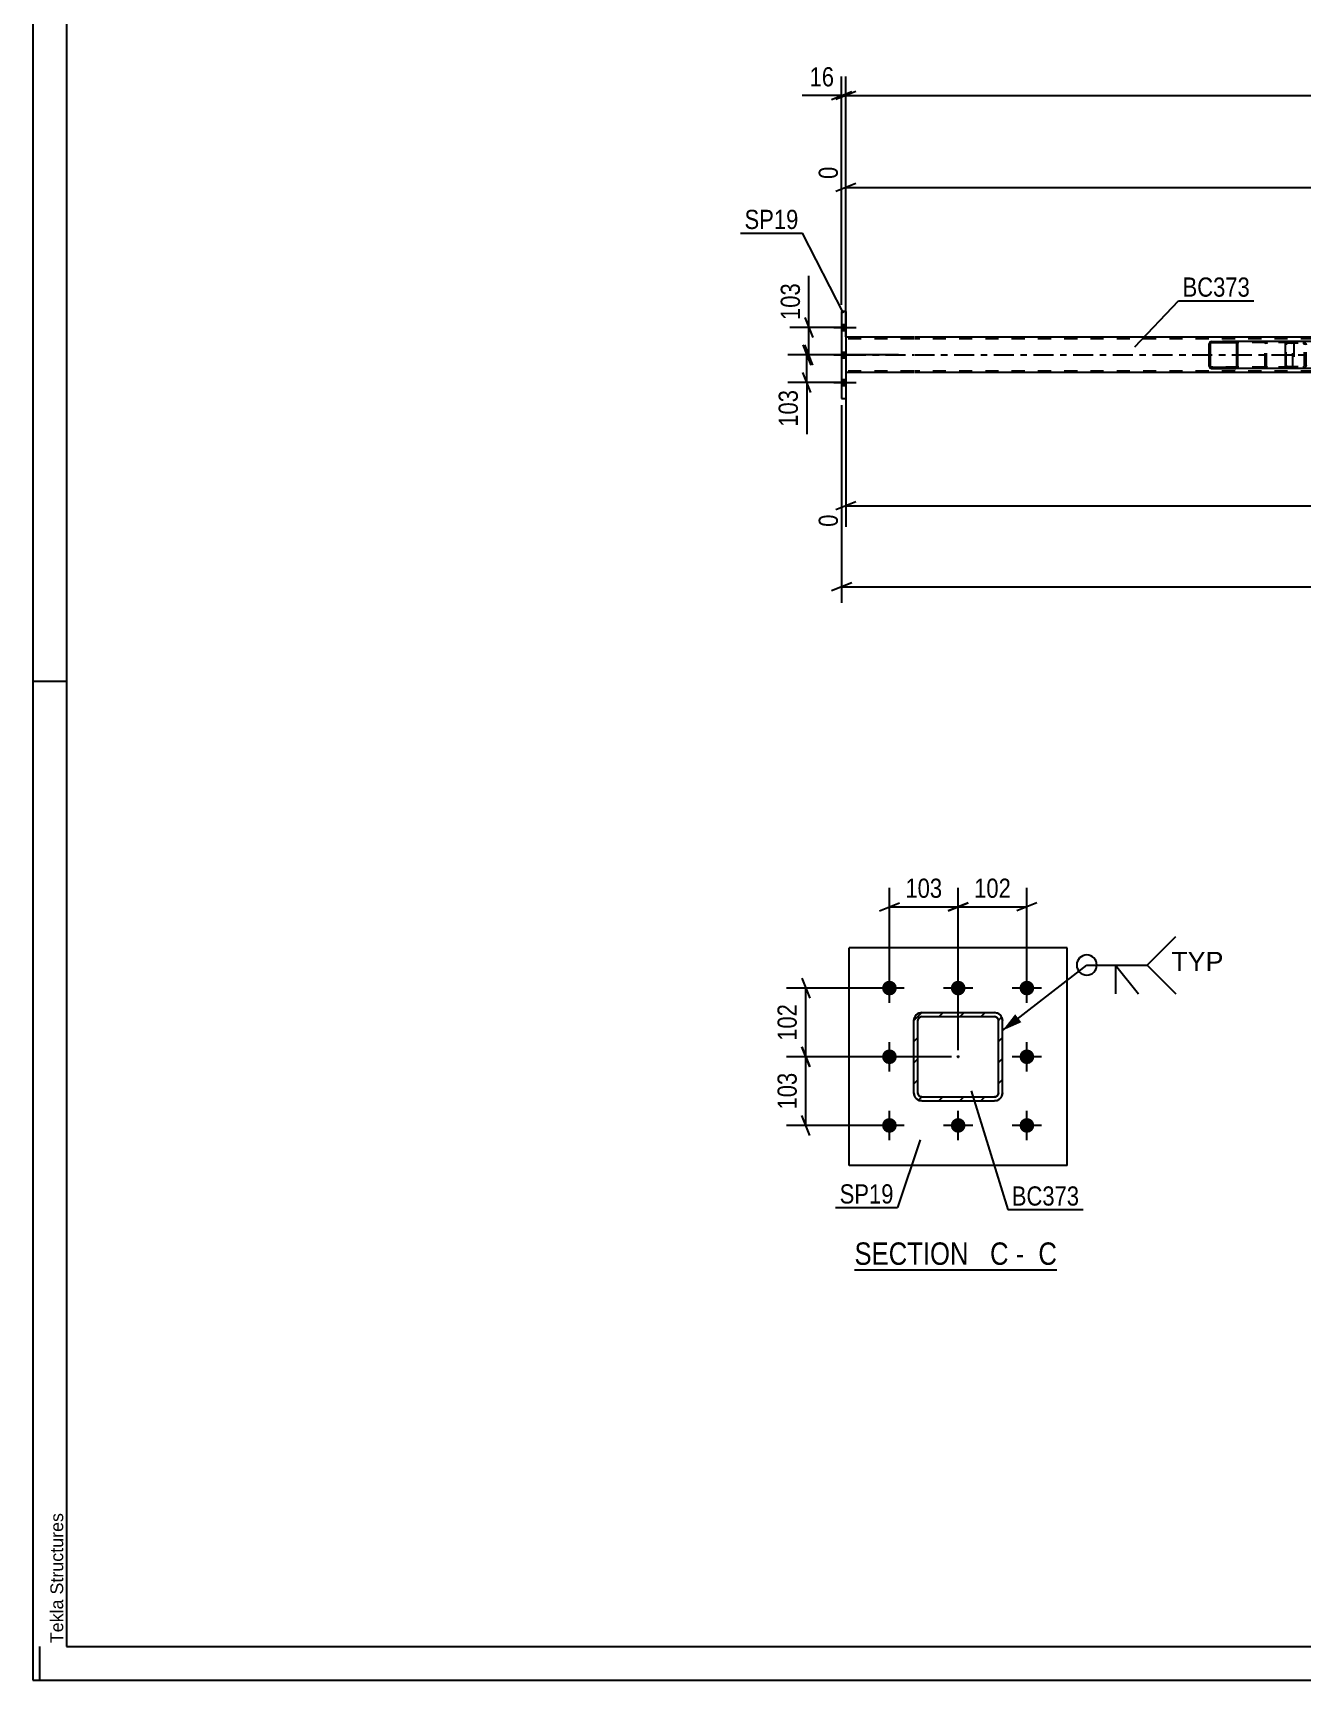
# Model space of a CAD drawing. Header units: millimetres. Extents: x -91 to 750, y -418 to 176.
# Drawn here: x -91.3 to 97.9, y -417.9 to -172.1 of the extents above; entities that cross this region are included whole.
import ezdxf

# ---------------------------------------------------------------- set-up
doc = ezdxf.new("R2010")
doc.units = ezdxf.units.MM
doc.linetypes.add('DXK_LINE_DOT2', pattern=[3.9198, 1.9599, -1.9599])
doc.linetypes.add('DXK_LINE_DOT3', pattern=[5.9187, 2.979, -0.9799, 0.9799, -0.9799])
doc.styles.add('Arial', font='ARIAL.TTF', dxfattribs={"height": 0.2})
doc.styles.add('Arial Narrow', font='ARIALN.TTF', dxfattribs={"height": 0.2})

# ---------------------------------------------------------------- blocks, each defined once
blk = doc.blocks.new('Unknown-814185736-1133')
at = {"color": 5, "linetype": 'Continuous'}
for p, q in [((-91.34, 176.05), (-91.34, -417.95)), ((-86.34, 171.05), (-86.34, -412.95)), ((-86.34, -268.95), (-91.34, -268.95)), ((-90.34, -417.95), (-90.34, -412.95)), ((-86.34, -412.95), (744.66, -412.95)), ((-91.34, -417.95), (749.66, -417.95))]:
    blk.add_line(p, q, dxfattribs=at)
at = {"color": 174, "linetype": 'Continuous', "style": 'Arial'}
blk.add_text('Tekla Structures', height=1.9102, rotation=90, dxfattribs=at).set_placement((-86.84, -412.45))
blk = doc.blocks.new('Unknown-814185736-15 - 8788')
at = {"color": 6, "linetype": 'Continuous'}
blk.add_line((31.18, -356.73), (61.38, -356.73), dxfattribs=at)
at = {"color": 0, "linetype": 'Continuous'}
blk.add_wipeout([(49.28, -355.98), (49.28, -352.48), (31.18, -352.48), (31.18, -355.98)], dxfattribs=at)
at = {"color": 7, "linetype": 'Continuous', "style": 'Arial Narrow'}
blk.add_text('SECTION ', height=3.34, dxfattribs=at).set_placement((31.18, -355.98))
at = {"color": 0, "linetype": 'Continuous'}
blk.add_wipeout([(54.17, -355.98), (54.17, -352.48), (50.33, -352.48), (50.33, -355.98)], dxfattribs=at)
blk.add_wipeout([(56.49, -355.98), (56.49, -352.48), (55.22, -352.48), (55.22, -355.98)], dxfattribs=at)
at = {"color": 7, "linetype": 'Continuous', "style": 'Arial Narrow'}
blk.add_text(' C', height=3.34, dxfattribs=at).set_placement((50.33, -355.98))
at = {"color": 0, "linetype": 'Continuous'}
blk.add_wipeout([(61.38, -355.98), (61.38, -352.48), (57.54, -352.48), (57.54, -355.98)], dxfattribs=at)
at = {"color": 7, "linetype": 'Continuous', "style": 'Arial Narrow'}
for s, p in [(' C', (57.54, -355.98)), ('-', (55.22, -355.98))]:
    blk.add_text(s, height=3.34, dxfattribs=at).set_placement(p)
blk = doc.blocks.new('Part-814185736-5505 - 5375')
at = {"linetype": 'Continuous'}
h = blk.add_hatch(dxfattribs=at)
h.set_pattern_fill('', scale=0.7, style=0, pattern_type=0)
h.set_pattern_definition([(45, (88.3253, -218.401), (-1.57154, 1.57154), [])])
h.paths.add_polyline_path([(88.35, -218.52), (88.33, -218.4), (88.25, -218.3), (88.14, -218.23), (88.01, -218.2), (84.44, -218.2), (84.3, -218.23), (84.19, -218.3), (84.12, -218.4), (84.09, -218.52), (84.09, -221.88), (84.12, -222.01), (84.19, -222.11), (84.3, -222.18), (84.44, -222.2), (88.01, -222.2), (88.14, -222.18), (88.25, -222.11), (88.33, -222.01), (88.35, -221.88)])
h.paths.add_polyline_path([(88.17, -221.94), (88.13, -222), (88.08, -222.03), (88.01, -222.04), (84.44, -222.04), (84.37, -222.03), (84.31, -222), (84.28, -221.94), (84.26, -221.88), (84.26, -218.52), (84.28, -218.46), (84.31, -218.41), (84.37, -218.38), (84.44, -218.36), (88.01, -218.36), (88.08, -218.38), (88.13, -218.41), (88.17, -218.46), (88.18, -218.52), (88.18, -221.88)])
at = {"color": 2, "linetype": 'Continuous'}
for p, q in [((84.12, -218.4), (84.09, -218.52)), ((84.09, -221.88), (84.09, -218.52)), ((84.26, -218.52), (84.28, -218.46)), ((84.26, -221.88), (84.26, -218.52)), ((84.28, -218.46), (84.31, -218.41)), ((84.44, -218.2), (84.3, -218.23)), ((84.31, -218.41), (84.37, -218.38)), ((84.37, -218.38), (84.44, -218.36)), ((84.44, -218.2), (88.01, -218.2)), ((84.44, -218.36), (88.01, -218.36)), ((95.71, -218.2), (88.01, -218.2)), ((88.14, -218.23), (88.01, -218.2)), ((88.01, -218.36), (88.08, -218.38)), ((88.08, -218.38), (88.13, -218.41)), ((88.13, -218.41), (88.17, -218.46)), ((88.17, -218.46), (88.18, -218.52)), ((88.18, -221.88), (88.18, -218.52)), ((88.35, -218.52), (88.33, -218.4)), ((88.35, -221.88), (88.35, -218.52)), ((84.09, -221.88), (84.12, -222.01)), ((84.28, -221.94), (84.26, -221.88)), ((84.31, -222), (84.28, -221.94)), ((84.3, -222.18), (84.44, -222.2)), ((84.37, -222.03), (84.31, -222)), ((84.44, -222.04), (84.37, -222.03)), ((84.44, -222.04), (88.01, -222.04)), ((84.44, -222.2), (88.01, -222.2)), ((88.08, -222.03), (88.01, -222.04)), ((88.01, -222.2), (88.14, -222.18)), ((95.71, -222.2), (88.01, -222.2)), ((88.13, -222), (88.08, -222.03)), ((88.17, -221.94), (88.13, -222)), ((88.18, -221.88), (88.17, -221.94)), ((88.33, -222.01), (88.35, -221.88))]:
    blk.add_line(p, q, dxfattribs=at)
at = {"color": 7, "linetype": 'DXK_LINE_DOT2'}
for p, q in [((88.01, -218.2), (84.44, -218.2)), ((96.36, -218.36), (84.44, -218.36)), ((92.44, -218.52), (92.47, -218.4)), ((92.44, -221.88), (92.44, -218.52)), ((92.63, -218.46), (92.61, -218.52)), ((92.61, -221.88), (92.61, -218.52)), ((92.66, -218.41), (92.63, -218.46)), ((92.65, -218.23), (92.78, -218.2)), ((92.66, -218.41), (92.68, -218.4)), ((92.68, -218.4), (92.72, -218.38)), ((92.72, -218.38), (92.78, -218.36)), ((96.36, -218.2), (95.71, -218.2)), ((96.36, -218.2), (96.49, -218.23)), ((96.43, -218.38), (96.36, -218.36)), ((96.48, -218.41), (96.43, -218.38)), ((96.52, -218.46), (96.48, -218.41)), ((96.53, -218.52), (96.52, -218.46)), ((96.53, -221.88), (96.53, -218.52)), ((96.67, -218.4), (96.7, -218.52)), ((96.7, -218.52), (96.7, -221.88)), ((96.36, -222.04), (84.44, -222.04)), ((88.01, -222.2), (84.44, -222.2)), ((92.47, -222.01), (92.44, -221.88)), ((92.61, -221.88), (92.63, -221.94)), ((92.63, -221.94), (92.66, -222)), ((92.78, -222.2), (92.65, -222.18)), ((92.66, -222), (92.68, -222.01)), ((92.68, -222.01), (92.72, -222.03)), ((92.72, -222.03), (92.78, -222.04)), ((96.36, -222.2), (95.71, -222.2)), ((96.36, -222.04), (96.43, -222.03)), ((96.49, -222.18), (96.36, -222.2)), ((96.43, -222.03), (96.48, -222)), ((96.48, -222), (96.52, -221.94)), ((96.52, -221.94), (96.53, -221.88)), ((96.7, -221.88), (96.67, -222.01))]:
    blk.add_line(p, q, dxfattribs=at)
at = {"color": 2, "linetype": 'Continuous'}
for centre, start, end in [((84.42, -218.54), 110.7583, 155.68), ((88.02, -218.54), 24.32, 69.2417), ((84.42, -221.87), 204.32, 249.2417), ((88.02, -221.87), 290.7583, 335.68)]:
    blk.add_arc(centre, 0.331, start, end, dxfattribs=at)
at = {"color": 7, "linetype": 'DXK_LINE_DOT2'}
for centre, start, end in [((92.77, -218.54), 110.7583, 155.68), ((96.37, -218.54), 24.32, 69.2417), ((92.77, -221.87), 204.32, 249.2417), ((96.37, -221.87), 290.7583, 335.68)]:
    blk.add_arc(centre, 0.331, start, end, dxfattribs=at)
blk = doc.blocks.new('Part-814185736-5511 - 5375')
at = {"color": 2, "linetype": 'Continuous'}
for p, q in [((29.9, -213.7), (29.26, -213.7)), ((29.26, -213.7), (29.26, -226.7)), ((29.9, -213.7), (29.9, -226.7)), ((29.26, -226.7), (29.9, -226.7))]:
    blk.add_line(p, q, dxfattribs=at)
blk = doc.blocks.new('Part-814185736-5504 - 5375')
at = {"linetype": 'Continuous'}
h = blk.add_hatch(dxfattribs=at)
h.set_pattern_fill('', scale=0.7, style=0, pattern_type=0)
h.set_pattern_definition([(45, (105.6574, -218.4998), (-1.57154, 1.57154), [])])
h.paths.add_polyline_path([(105.7, -218.68), (105.66, -218.5), (105.55, -218.34), (105.39, -218.24), (105.19, -218.2), (102.01, -218.2), (101.82, -218.24), (101.65, -218.34), (101.54, -218.5), (101.51, -218.68), (101.51, -221.72), (101.54, -221.91), (101.65, -222.06), (101.82, -222.17), (102.01, -222.2), (105.19, -222.2), (105.39, -222.17), (105.55, -222.06), (105.66, -221.91), (105.7, -221.72)])
h.paths.add_polyline_path([(105.43, -221.82), (105.37, -221.89), (105.29, -221.95), (105.19, -221.96), (102.01, -221.96), (101.91, -221.95), (101.83, -221.89), (101.78, -221.82), (101.76, -221.72), (101.76, -218.68), (101.78, -218.59), (101.83, -218.51), (101.91, -218.46), (102.01, -218.44), (105.19, -218.44), (105.29, -218.46), (105.37, -218.51), (105.43, -218.59), (105.44, -218.68), (105.44, -221.72)])
at = {"color": 2, "linetype": 'Continuous'}
for p, q in [((95.44, -218.68), (95.46, -218.5)), ((95.44, -221.72), (95.44, -218.68)), ((95.46, -218.5), (95.52, -218.34)), ((95.52, -218.34), (95.6, -218.24)), ((95.6, -218.24), (95.71, -218.2)), ((102.01, -218.2), (95.71, -218.2)), ((101.54, -218.5), (101.51, -218.68)), ((101.51, -221.72), (101.51, -218.68)), ((101.76, -218.68), (101.78, -218.59)), ((101.76, -221.72), (101.76, -218.68)), ((101.78, -218.59), (101.83, -218.51)), ((102.01, -218.2), (101.82, -218.24)), ((101.83, -218.51), (101.91, -218.46)), ((101.91, -218.46), (102.01, -218.44)), ((102.01, -218.2), (105.19, -218.2)), ((102.01, -218.44), (105.19, -218.44)), ((105.39, -218.24), (105.19, -218.2)), ((105.19, -218.44), (105.29, -218.46)), ((105.29, -218.46), (105.37, -218.51)), ((105.37, -218.51), (105.43, -218.59)), ((105.43, -218.59), (105.44, -218.68)), ((105.44, -221.72), (105.44, -218.68)), ((105.7, -218.68), (105.66, -218.5)), ((105.7, -221.72), (105.7, -218.68)), ((95.46, -221.91), (95.44, -221.72)), ((95.52, -222.06), (95.46, -221.91)), ((95.6, -222.17), (95.52, -222.06)), ((95.71, -222.2), (95.6, -222.17)), ((102.01, -222.2), (95.71, -222.2)), ((101.51, -221.72), (101.54, -221.91)), ((101.78, -221.82), (101.76, -221.72)), ((101.83, -221.89), (101.78, -221.82)), ((101.82, -222.17), (102.01, -222.2)), ((101.91, -221.95), (101.83, -221.89)), ((102.01, -221.96), (101.91, -221.95)), ((102.01, -221.96), (105.19, -221.96)), ((102.01, -222.2), (105.19, -222.2)), ((105.29, -221.95), (105.19, -221.96)), ((105.19, -222.2), (105.39, -222.17)), ((105.37, -221.89), (105.29, -221.95)), ((105.43, -221.82), (105.37, -221.89)), ((105.44, -221.72), (105.43, -221.82)), ((105.66, -221.91), (105.7, -221.72))]:
    blk.add_line(p, q, dxfattribs=at)
at = {"color": 7, "linetype": 'DXK_LINE_DOT2'}
for p, q in [((95.58, -218.59), (95.57, -218.68)), ((95.57, -221.72), (95.57, -218.68)), ((95.61, -218.51), (95.58, -218.59)), ((95.66, -218.46), (95.61, -218.51)), ((95.71, -218.44), (95.66, -218.46)), ((105.19, -218.44), (95.71, -218.44)), ((96.7, -218.44), (96.7, -218.2)), ((98.04, -218.2), (98.24, -218.24)), ((98.14, -218.46), (98.04, -218.44)), ((98.22, -218.51), (98.14, -218.46)), ((98.27, -218.59), (98.22, -218.51)), ((98.29, -218.68), (98.27, -218.59)), ((98.29, -221.72), (98.29, -218.68)), ((98.51, -218.5), (98.55, -218.68)), ((98.55, -221.72), (98.55, -218.68)), ((105.19, -218.2), (102.01, -218.2)), ((95.57, -221.72), (95.58, -221.82)), ((95.58, -221.82), (95.61, -221.89)), ((95.61, -221.89), (95.66, -221.95)), ((95.66, -221.95), (95.71, -221.96)), ((105.19, -221.96), (95.71, -221.96)), ((96.7, -222.2), (96.7, -221.96)), ((98.04, -221.96), (98.14, -221.95)), ((98.24, -222.17), (98.04, -222.2)), ((98.14, -221.95), (98.22, -221.89)), ((98.22, -221.89), (98.27, -221.82)), ((98.27, -221.82), (98.29, -221.72)), ((98.55, -221.72), (98.51, -221.91)), ((105.19, -222.2), (102.01, -222.2))]:
    blk.add_line(p, q, dxfattribs=at)
for centre, start, end in [((98.06, -218.7), 23.8494, 68.8059), ((98.06, -221.71), 291.1941, 336.1506)]:
    blk.add_arc(centre, 0.492, start, end, dxfattribs=at)
at = {"color": 2, "linetype": 'Continuous'}
for centre, start, end in [((101.99, -218.7), 111.1941, 156.1506), ((105.21, -218.7), 23.8494, 68.8059), ((101.99, -221.71), 203.8494, 248.8059), ((105.21, -221.71), 291.1941, 336.1506)]:
    blk.add_arc(centre, 0.492, start, end, dxfattribs=at)
blk = doc.blocks.new('Part-814185736-5551 - 5375')
at = {"color": 2, "linetype": 'Continuous'}
for p, q in [((40.02, -217.56), (29.9, -217.56)), ((177.72, -217.56), (40.12, -217.56)), ((40.02, -222.84), (29.9, -222.84)), ((177.72, -222.84), (40.12, -222.84))]:
    blk.add_line(p, q, dxfattribs=at)
at = {"color": 7, "linetype": 'DXK_LINE_DOT2'}
for p, q in [((29.9, -217.56), (29.9, -222.84)), ((40.02, -217.8), (29.9, -217.8)), ((617.11, -217.8), (40.12, -217.8)), ((40.02, -222.6), (29.9, -222.6)), ((617.11, -222.6), (40.12, -222.6))]:
    blk.add_line(p, q, dxfattribs=at)
at = {"color": 7, "linetype": 'DXK_LINE_DOT3'}
for p, q in [((29.9, -220.2), (40.02, -220.2)), ((40.12, -220.2), (617.11, -220.2))]:
    blk.add_line(p, q, dxfattribs=at)
blk = doc.blocks.new('Bolt-814185736-5676 - 5375')
at = {"linetype": 'Continuous'}
for points in [[(29.9, -216.54), (29.9, -215.66), (29.26, -215.66), (29.26, -216.54)], [(29.9, -216.54), (29.9, -215.66), (29.26, -215.66), (29.26, -216.54)], [(29.9, -216.54), (29.9, -215.66), (29.26, -215.66), (29.26, -216.54)], [(29.9, -220.64), (29.9, -219.76), (29.26, -219.76), (29.26, -220.64)], [(29.9, -220.64), (29.9, -219.76), (29.26, -219.76), (29.26, -220.64)], [(29.9, -224.74), (29.9, -223.86), (29.26, -223.86), (29.26, -224.74)], [(29.9, -224.74), (29.9, -223.86), (29.26, -223.86), (29.26, -224.74)], [(29.9, -224.74), (29.9, -223.86), (29.26, -223.86), (29.26, -224.74)]]:
    blk.add_hatch(color=1, dxfattribs=at).paths.add_polyline_path(points)
at = {"color": 1, "linetype": 'Continuous'}
for p, q in [((28.1, -216.1), (31.42, -216.1)), ((28.1, -216.1), (31.42, -216.1)), ((28.1, -216.1), (31.42, -216.1)), ((29.26, -215.66), (29.9, -215.66)), ((29.26, -215.66), (29.9, -215.66)), ((29.26, -215.66), (29.9, -215.66)), ((29.26, -216.54), (29.9, -216.54)), ((29.26, -216.54), (29.9, -216.54)), ((29.26, -216.54), (29.9, -216.54)), ((28.1, -220.2), (31.42, -220.2)), ((28.1, -220.2), (31.42, -220.2)), ((29.26, -219.76), (29.9, -219.76)), ((29.26, -219.76), (29.9, -219.76)), ((29.26, -220.64), (29.9, -220.64)), ((29.26, -220.64), (29.9, -220.64)), ((28.1, -224.3), (31.42, -224.3)), ((28.1, -224.3), (31.42, -224.3)), ((28.1, -224.3), (31.42, -224.3)), ((29.26, -223.86), (29.9, -223.86)), ((29.26, -223.86), (29.9, -223.86)), ((29.26, -223.86), (29.9, -223.86)), ((29.26, -224.74), (29.9, -224.74)), ((29.26, -224.74), (29.9, -224.74)), ((29.26, -224.74), (29.9, -224.74))]:
    blk.add_line(p, q, dxfattribs=at)
blk = doc.blocks.new('Part-814185736-8802 - 8788')
at = {"linetype": 'Continuous'}
h = blk.add_hatch(dxfattribs=at)
h.set_pattern_fill('', scale=0.7, style=0, pattern_type=0)
h.set_pattern_definition([(45, (41.236, -318.3337), (-1.57154, 1.57154), [])])
h.paths.add_polyline_path([(52.04, -318.33), (41.24, -318.33), (40.78, -318.43), (40.39, -318.69), (40.13, -319.07), (40.04, -319.53), (40.04, -330.33), (40.13, -330.79), (40.39, -331.18), (40.78, -331.44), (41.24, -331.53), (52.04, -331.53), (52.5, -331.44), (52.88, -331.18), (53.14, -330.79), (53.24, -330.33), (53.24, -319.53), (53.14, -319.07), (52.88, -318.69), (52.5, -318.43)])
h.paths.add_polyline_path([(52.59, -319.3), (52.64, -319.53), (52.64, -330.33), (52.59, -330.56), (52.46, -330.76), (52.27, -330.89), (52.04, -330.93), (41.24, -330.93), (41.01, -330.89), (40.81, -330.76), (40.68, -330.56), (40.64, -330.33), (40.64, -319.53), (40.68, -319.3), (40.81, -319.11), (41.01, -318.98), (41.24, -318.93), (52.04, -318.93), (52.27, -318.98), (52.46, -319.11)])
blk.add_hatch(color=30, dxfattribs=at).paths.add_polyline_path([(46.64, -325.03, -1), (46.64, -324.83, -1)])
at = {"color": 7, "linetype": 'DXK_LINE_DOT2'}
for p, q in [((40.04, -319.53), (40.13, -319.07)), ((40.04, -330.33), (40.04, -319.53)), ((40.68, -319.3), (40.64, -319.53)), ((40.64, -330.33), (40.64, -319.53)), ((40.81, -319.11), (40.68, -319.3)), ((40.78, -318.43), (41.24, -318.33)), ((41.01, -318.98), (40.81, -319.11)), ((41.24, -318.93), (41.01, -318.98)), ((41.24, -318.33), (52.04, -318.33)), ((41.24, -318.93), (52.04, -318.93)), ((52.04, -318.33), (52.5, -318.43)), ((52.27, -318.98), (52.04, -318.93)), ((52.46, -319.11), (52.27, -318.98)), ((52.59, -319.3), (52.46, -319.11)), ((52.64, -319.53), (52.59, -319.3)), ((52.64, -330.33), (52.64, -319.53)), ((53.14, -319.07), (53.24, -319.53)), ((53.24, -330.33), (53.24, -319.53)), ((40.13, -330.79), (40.04, -330.33)), ((40.64, -330.33), (40.68, -330.56)), ((40.68, -330.56), (40.81, -330.76)), ((41.24, -331.53), (40.78, -331.44)), ((40.81, -330.76), (41.01, -330.89)), ((41.01, -330.89), (41.24, -330.93)), ((41.24, -330.93), (52.04, -330.93)), ((41.24, -331.53), (52.04, -331.53)), ((52.04, -330.93), (52.27, -330.89)), ((52.5, -331.44), (52.04, -331.53)), ((52.27, -330.89), (52.46, -330.76)), ((52.46, -330.76), (52.59, -330.56)), ((52.59, -330.56), (52.64, -330.33)), ((53.24, -330.33), (53.14, -330.79))]:
    blk.add_line(p, q, dxfattribs=at)
at = {"color": 2, "linetype": 'Continuous'}
for p, q in [((40.13, -319.07), (40.04, -319.53)), ((40.04, -330.33), (40.04, -319.53)), ((40.64, -319.53), (40.68, -319.3)), ((40.64, -330.33), (40.64, -319.53)), ((40.68, -319.3), (40.81, -319.11)), ((41.24, -318.33), (40.78, -318.43)), ((40.81, -319.11), (41.01, -318.98)), ((41.01, -318.98), (41.24, -318.93)), ((41.24, -318.33), (52.04, -318.33)), ((41.24, -318.93), (52.04, -318.93)), ((52.5, -318.43), (52.04, -318.33)), ((52.04, -318.93), (52.27, -318.98)), ((52.27, -318.98), (52.46, -319.11)), ((52.46, -319.11), (52.59, -319.3)), ((52.59, -319.3), (52.64, -319.53)), ((52.64, -330.33), (52.64, -319.53)), ((53.24, -319.53), (53.14, -319.07)), ((53.24, -330.33), (53.24, -319.53)), ((40.04, -330.33), (40.13, -330.79)), ((40.68, -330.56), (40.64, -330.33)), ((40.81, -330.76), (40.68, -330.56)), ((40.78, -331.44), (41.24, -331.53)), ((41.01, -330.89), (40.81, -330.76)), ((41.24, -330.93), (41.01, -330.89)), ((41.24, -330.93), (52.04, -330.93)), ((41.24, -331.53), (52.04, -331.53)), ((52.27, -330.89), (52.04, -330.93)), ((52.04, -331.53), (52.5, -331.44)), ((52.46, -330.76), (52.27, -330.89)), ((52.59, -330.56), (52.46, -330.76)), ((52.64, -330.33), (52.59, -330.56)), ((53.14, -330.79), (53.24, -330.33))]:
    blk.add_line(p, q, dxfattribs=at)
at = {"color": 7, "linetype": 'DXK_LINE_DOT3'}
blk.add_line((46.64, -324.93), (46.64, -324.93), dxfattribs=at)
at = {"color": 30, "linetype": 'DXK_LINE_DOT3'}
blk.add_line((46.64, -324.93), (46.64, -324.93), dxfattribs=at)
at = {"color": 30, "linetype": 'Continuous'}
blk.add_circle((46.64, -324.93), 0.1, dxfattribs=at)
at = {"color": 7, "linetype": 'DXK_LINE_DOT2'}
for centre, start, end in [((41.24, -319.53), 112.5, 157.5), ((52.04, -319.53), 22.5, 67.5), ((41.24, -330.33), 202.5, 247.5), ((52.04, -330.33), 292.5, 337.5)]:
    blk.add_arc(centre, 1.2, start, end, dxfattribs=at)
at = {"color": 2, "linetype": 'Continuous'}
for centre, start, end in [((41.24, -319.53), 112.5, 157.5), ((52.04, -319.53), 22.5, 67.5), ((41.24, -330.33), 202.5, 247.5), ((52.04, -330.33), 292.5, 337.5)]:
    blk.add_arc(centre, 1.2, start, end, dxfattribs=at)
blk = doc.blocks.new('Bolt-814185736-8909 - 8788')
at = {"linetype": 'Continuous'}
for points in [[(36.39, -315.78, -1), (36.39, -313.58, -1)], [(46.64, -315.78, -1), (46.64, -313.58, -1)], [(56.89, -315.78, -1), (56.89, -313.58, -1)], [(36.39, -326.03, -1), (36.39, -323.83, -1)], [(56.89, -326.03, -1), (56.89, -323.83, -1)], [(36.39, -336.28, -1), (36.39, -334.08, -1)], [(46.64, -336.28, -1), (46.64, -334.08, -1)], [(56.89, -336.28, -1), (56.89, -334.08, -1)]]:
    blk.add_hatch(color=1, dxfattribs=at).paths.add_polyline_path(points)
at = {"color": 1, "linetype": 'Continuous'}
for p, q in [((36.39, -316.88), (36.39, -312.48)), ((46.64, -316.88), (46.64, -312.48)), ((56.89, -316.88), (56.89, -312.48)), ((38.59, -314.68), (34.19, -314.68)), ((48.84, -314.68), (44.44, -314.68)), ((59.09, -314.68), (54.69, -314.68)), ((36.39, -327.13), (36.39, -322.73)), ((56.89, -327.13), (56.89, -322.73)), ((38.59, -324.93), (34.19, -324.93)), ((59.09, -324.93), (54.69, -324.93)), ((36.39, -337.38), (36.39, -332.98)), ((46.64, -337.38), (46.64, -332.98)), ((56.89, -337.38), (56.89, -332.98)), ((38.59, -335.18), (34.19, -335.18)), ((48.84, -335.18), (44.44, -335.18)), ((59.09, -335.18), (54.69, -335.18))]:
    blk.add_line(p, q, dxfattribs=at)
blk = doc.blocks.new('Part-814185736-8805 - 8788')
at = {"color": 2, "linetype": 'Continuous'}
for p, q in [((62.89, -308.68), (30.39, -308.68)), ((30.39, -341.18), (30.39, -308.68)), ((62.89, -341.18), (62.89, -308.68)), ((62.89, -341.18), (30.39, -341.18))]:
    blk.add_line(p, q, dxfattribs=at)
blk = doc.blocks.new('StraightDimension-814185736-5784 - 5375')
at = {"color": 7, "linetype": 'Continuous'}
for p, q in [((23.48, -218.7), (24.68, -221.7)), ((37.73, -220.2), (21.23, -220.2)), ((24.08, -224.3), (24.08, -220.2)), ((24.68, -225.8), (23.48, -222.8)), ((29.66, -224.3), (21.23, -224.3))]:
    blk.add_line(p, q, dxfattribs=at)
at = {"color": 0}
blk.add_wipeout([(23.33, -224.83), (19.13, -224.83), (19.13, -231.51), (23.33, -231.51)], dxfattribs=at)
at = {"color": 7, "linetype": 'Continuous'}
blk.add_line((24.08, -224.3), (24.08, -232.04), dxfattribs=at)
blk.add_line((24.08, -224.3), (24.08, -232.04), dxfattribs=at)
at = {"color": 3, "style": 'Arial Narrow'}
blk.add_text('103', height=2.863, rotation=90.0002, dxfattribs=at).set_placement((22.73, -230.91))
blk = doc.blocks.new('StraightDimension-814185736-5776 - 5375')
at = {"color": 7, "linetype": 'Continuous'}
for p, q in [((29.66, -216.1), (21.54, -216.1)), ((23.79, -214.6), (24.99, -217.6)), ((24.39, -220.2), (24.39, -216.1)), ((24.99, -221.7), (23.79, -218.7)), ((37.73, -220.2), (21.54, -220.2))]:
    blk.add_line(p, q, dxfattribs=at)
at = {"color": 0}
blk.add_wipeout([(23.63, -208.89), (19.43, -208.89), (19.43, -215.58), (23.63, -215.58)], dxfattribs=at)
at = {"color": 7, "linetype": 'Continuous'}
blk.add_line((24.39, -216.1), (24.39, -208.37), dxfattribs=at)
blk.add_line((24.39, -216.1), (24.39, -208.37), dxfattribs=at)
at = {"color": 3, "style": 'Arial Narrow'}
blk.add_text('103', height=2.863, rotation=90.0002, dxfattribs=at).set_placement((23.04, -214.98))
blk = doc.blocks.new('StraightDimension-814185736-5705 - 5375')
at = {"color": 7, "linetype": 'Continuous'}
for p, q in [((178.52, -208.16), (178.52, -186.62)), ((29.9, -217.5), (29.9, -192.1)), ((31.4, -194.63), (28.4, -195.83)), ((29.9, -195.23), (178.52, -195.23)), ((177.02, -195.83), (180.02, -194.63))]:
    blk.add_line(p, q, dxfattribs=at)
at = {"color": 0, "linetype": 'Continuous'}
for points in [[(177.92, -186.02), (173.72, -186.02), (173.72, -194.53), (177.92, -194.53)], [(29.3, -191.5), (25.1, -191.5), (25.1, -194.53), (29.3, -194.53)]]:
    blk.add_wipeout(points, dxfattribs=at)
at = {"color": 0}
blk.add_wipeout([(108.47, -194.48), (108.47, -190.28), (99.95, -190.28), (99.95, -194.48)], dxfattribs=at)
at = {"color": 3, "linetype": 'Continuous', "style": 'Arial Narrow'}
for s, height, p in [('4105', 2.863, (177.32, -193.93)), ('0', 2.86, (28.7, -193.93))]:
    blk.add_text(s, height=height, rotation=90.0002, dxfattribs=at).set_placement(p)
at = {"color": 3, "style": 'Arial Narrow'}
blk.add_text('4105', height=2.863, dxfattribs=at).set_placement((100.55, -193.88))
blk = doc.blocks.new('StraightDimension-814185736-5732 - 5375')
at = {"color": 7, "linetype": 'Continuous'}
for p, q in [((29.9, -222.98), (29.9, -245.84)), ((178.52, -232.25), (178.52, -251.33)), ((31.4, -242.11), (28.4, -243.31)), ((29.9, -242.71), (178.52, -242.71)), ((177.02, -243.31), (180.02, -242.11))]:
    blk.add_line(p, q, dxfattribs=at)
at = {"color": 0}
blk.add_wipeout([(108.47, -241.96), (108.47, -237.76), (99.95, -237.76), (99.95, -241.96)], dxfattribs=at)
at = {"color": 0, "linetype": 'Continuous'}
for points in [[(29.3, -243.41), (25.1, -243.41), (25.1, -246.44), (29.3, -246.44)], [(177.92, -243.41), (173.72, -243.41), (173.72, -251.93), (177.92, -251.93)]]:
    blk.add_wipeout(points, dxfattribs=at)
at = {"color": 3, "style": 'Arial Narrow'}
blk.add_text('4105', height=2.863, dxfattribs=at).set_placement((100.55, -241.36))
at = {"color": 3, "linetype": 'Continuous', "style": 'Arial Narrow'}
for s, height, p in [('0', 2.86, (28.7, -245.84)), ('4105', 2.863, (177.32, -251.33))]:
    blk.add_text(s, height=height, rotation=90.0002, dxfattribs=at).set_placement(p)
blk = doc.blocks.new('StraightDimension-814185736-5769 - 5375')
at = {"color": 7, "linetype": 'Continuous'}
for p, q in [((29.26, -227.7), (29.26, -257.21)), ((30.76, -254.21), (27.76, -255.41)), ((29.26, -254.81), (627.97, -254.81))]:
    blk.add_line(p, q, dxfattribs=at)
blk = doc.blocks.new('StraightDimension-814185736-7778 - 5375')
at = {"color": 7, "linetype": 'Continuous'}
for p, q in [((29.9, -212.7), (29.9, -178.62)), ((31.4, -180.87), (28.4, -182.07)), ((29.9, -181.47), (627.33, -181.47))]:
    blk.add_line(p, q, dxfattribs=at)
blk = doc.blocks.new('StraightDimension-814185736-7779 - 5375')
at = {"color": 7, "linetype": 'Continuous'}
for p, q in [((29.26, -212.7), (29.26, -178.62)), ((29.9, -212.7), (29.9, -178.62)), ((27.76, -182.07), (30.76, -180.87)), ((31.4, -180.87), (28.4, -182.07)), ((29.26, -181.47), (29.9, -181.47))]:
    blk.add_line(p, q, dxfattribs=at)
at = {"color": 0}
blk.add_wipeout([(28.74, -180.72), (28.74, -176.52), (23.88, -176.52), (23.88, -180.72)], dxfattribs=at)
at = {"color": 7, "linetype": 'Continuous'}
blk.add_line((29.26, -181.47), (23.36, -181.47), dxfattribs=at)
blk.add_line((29.26, -181.47), (23.36, -181.47), dxfattribs=at)
at = {"color": 3, "style": 'Arial Narrow'}
blk.add_text('16', height=2.863, dxfattribs=at).set_placement((24.48, -180.12))
blk = doc.blocks.new('StraightDimension-814185736-9220 - 8788')
at = {"color": 7, "linetype": 'Continuous'}
for p, q in [((23.31, -313.18), (24.51, -316.18)), ((35.39, -314.68), (21.06, -314.68)), ((23.91, -324.93), (23.91, -314.68)), ((24.51, -326.43), (23.31, -323.43)), ((45.64, -324.93), (21.06, -324.93))]:
    blk.add_line(p, q, dxfattribs=at)
at = {"color": 0}
blk.add_wipeout([(23.16, -316.47), (18.96, -316.47), (18.96, -323.15), (23.16, -323.15)], dxfattribs=at)
at = {"color": 3, "style": 'Arial Narrow'}
blk.add_text('102', height=2.863, rotation=90.0002, dxfattribs=at).set_placement((22.56, -322.55))
blk = doc.blocks.new('StraightDimension-814185736-9201 - 8788')
at = {"color": 7, "linetype": 'Continuous'}
for p, q in [((46.64, -323.93), (46.64, -299.71)), ((56.89, -313.68), (56.89, -299.71)), ((45.14, -303.16), (48.14, -301.96)), ((58.39, -301.96), (55.39, -303.16)), ((46.64, -302.56), (56.89, -302.56))]:
    blk.add_line(p, q, dxfattribs=at)
at = {"color": 0}
blk.add_wipeout([(55.1, -301.81), (55.1, -297.61), (48.42, -297.61), (48.42, -301.81)], dxfattribs=at)
at = {"color": 3, "style": 'Arial Narrow'}
blk.add_text('102', height=2.863, dxfattribs=at).set_placement((49.02, -301.21))
blk = doc.blocks.new('StraightDimension-814185736-9202 - 8788')
at = {"color": 7, "linetype": 'Continuous'}
for p, q in [((36.39, -313.68), (36.39, -299.71)), ((46.64, -323.93), (46.64, -299.71)), ((34.89, -303.16), (37.89, -301.96)), ((48.14, -301.96), (45.14, -303.16)), ((36.39, -302.56), (46.64, -302.56))]:
    blk.add_line(p, q, dxfattribs=at)
at = {"color": 0}
blk.add_wipeout([(44.85, -301.81), (44.85, -297.61), (38.17, -297.61), (38.17, -301.81)], dxfattribs=at)
at = {"color": 3, "style": 'Arial Narrow'}
blk.add_text('103', height=2.863, dxfattribs=at).set_placement((38.77, -301.21))
blk = doc.blocks.new('StraightDimension-814185736-9221 - 8788')
at = {"color": 7, "linetype": 'Continuous'}
for p, q in [((23.31, -323.43), (24.51, -326.43)), ((45.64, -324.93), (21.06, -324.93)), ((23.91, -335.18), (23.91, -324.93)), ((24.51, -336.68), (23.31, -333.68)), ((35.39, -335.18), (21.06, -335.18))]:
    blk.add_line(p, q, dxfattribs=at)
at = {"color": 0}
blk.add_wipeout([(23.16, -326.72), (18.96, -326.72), (18.96, -333.4), (23.16, -333.4)], dxfattribs=at)
at = {"color": 3, "style": 'Arial Narrow'}
blk.add_text('103', height=2.863, rotation=90.0002, dxfattribs=at).set_placement((22.56, -332.8))
blk = doc.blocks.new('Mark-814185736-5507 - 5375')
at = {"color": 0}
blk.add_wipeout([(22.82, -201.4), (22.82, -198.4), (14.78, -198.4), (14.78, -201.4)], dxfattribs=at)
blk.add_wipeout([(22.82, -201.4), (22.82, -198.4), (14.78, -198.4), (14.78, -201.4)], dxfattribs=at)
at = {"color": 30, "linetype": 'Continuous'}
for p in [(14.18, -202), (29.55, -213.97)]:
    blk.add_line(p, (23.42, -202), dxfattribs=at)
at = {"color": 3, "style": 'Arial Narrow'}
blk.add_text('SP19', height=2.863, dxfattribs=at).set_placement((14.78, -201.4))
blk = doc.blocks.new('Mark-814185736-5547 - 5375')
at = {"color": 0}
blk.add_wipeout([(90.15, -211.5), (90.15, -208.5), (80.11, -208.5), (80.11, -211.5)], dxfattribs=at)
blk.add_wipeout([(90.15, -211.5), (90.15, -208.5), (80.11, -208.5), (80.11, -211.5)], dxfattribs=at)
at = {"color": 30, "linetype": 'Continuous'}
for p, q in [((72.99, -219), (79.51, -212.1)), ((79.51, -212.1), (90.75, -212.1))]:
    blk.add_line(p, q, dxfattribs=at)
at = {"color": 3, "style": 'Arial Narrow'}
blk.add_text('BC373', height=2.863, dxfattribs=at).set_placement((80.11, -211.5))
blk = doc.blocks.new('Mark-814185736-9238 - 8788')
at = {"color": 0}
blk.add_wipeout([(64.69, -347.14), (64.69, -344.14), (54.64, -344.14), (54.64, -347.14)], dxfattribs=at)
blk.add_wipeout([(64.69, -347.14), (64.69, -344.14), (54.64, -344.14), (54.64, -347.14)], dxfattribs=at)
at = {"color": 30, "linetype": 'Continuous'}
for p, q in [((48.58, -330.02), (54.04, -347.74)), ((54.04, -347.74), (65.29, -347.74))]:
    blk.add_line(p, q, dxfattribs=at)
at = {"color": 3, "style": 'Arial Narrow'}
blk.add_text('BC373', height=2.863, dxfattribs=at).set_placement((54.64, -347.14))
blk = doc.blocks.new('Mark-814185736-9241 - 8788')
at = {"color": 0}
blk.add_wipeout([(37.01, -346.83), (37.01, -343.83), (28.97, -343.83), (28.97, -346.83)], dxfattribs=at)
blk.add_wipeout([(37.01, -346.83), (37.01, -343.83), (28.97, -343.83), (28.97, -346.83)], dxfattribs=at)
at = {"color": 30, "linetype": 'Continuous'}
for p in [(40.99, -337.31), (28.37, -347.43)]:
    blk.add_line(p, (37.61, -347.43), dxfattribs=at)
at = {"color": 3, "style": 'Arial Narrow'}
blk.add_text('SP19', height=2.863, dxfattribs=at).set_placement((28.97, -346.83))
blk = doc.blocks.new('WeldMark-814185736-9262 - 8788')
at = {"linetype": 'Continuous'}
blk.add_hatch(color=30, dxfattribs=at).paths.add_polyline_path([(56.07, -319.78), (53.24, -321.03), (55.14, -318.59)])
at = {"color": 30, "linetype": 'Continuous'}
for p, q in [((53.24, -321.03), (65.82, -311.24)), ((65.82, -311.24), (74.82, -311.24))]:
    blk.add_line(p, q, dxfattribs=at)
at = {"color": 3, "linetype": 'Continuous'}
for q in [(73.54, -315.53), (70.11, -315.53)]:
    blk.add_line((70.11, -311.24), q, dxfattribs=at)
for start, end in [(90, 270), (270, 90)]:
    blk.add_arc((65.82, -311.24), 1.5, start, end, dxfattribs=at)
at = {"color": 0, "linetype": 'Continuous'}
blk.add_wipeout([(86.2, -312.14), (86.2, -309.14), (78.42, -309.14), (78.42, -312.14)], dxfattribs=at)
blk.add_wipeout([(86.2, -312.14), (86.2, -309.14), (78.42, -309.14), (78.42, -312.14)], dxfattribs=at)
at = {"color": 3, "linetype": 'Continuous'}
for q in [(79.11, -306.96), (79.11, -315.53)]:
    blk.add_line((74.82, -311.24), q, dxfattribs=at)
at = {"color": 3, "linetype": 'Continuous', "style": 'Arial'}
blk.add_text('TYP', height=2.865, dxfattribs=at).set_placement((78.42, -312.14))

msp = doc.modelspace()

# ---------------------------------------------------------------- block references
for name in ['Unknown-814185736-1133', 'Part-814185736-5511 - 5375', 'Bolt-814185736-5676 - 5375', 'Part-814185736-5551 - 5375', 'Part-814185736-5505 - 5375', 'Part-814185736-5504 - 5375', 'Part-814185736-8805 - 8788', 'Bolt-814185736-8909 - 8788', 'Part-814185736-8802 - 8788']:
    msp.add_blockref(name, (0, 0))

# ---------------------------------------------------------------- next in the draw order: block references
for name in ['StraightDimension-814185736-5784 - 5375', 'StraightDimension-814185736-9220 - 8788', 'Mark-814185736-9238 - 8788', 'Unknown-814185736-15 - 8788']:
    msp.add_blockref(name, (0, 0))

# ---------------------------------------------------------------- next in the draw order: block references
for name in ['StraightDimension-814185736-5776 - 5375', 'StraightDimension-814185736-5732 - 5375', 'StraightDimension-814185736-9201 - 8788']:
    msp.add_blockref(name, (0, 0))

# ---------------------------------------------------------------- next in the draw order: block references
for name in ['StraightDimension-814185736-5705 - 5375', 'StraightDimension-814185736-5769 - 5375', 'StraightDimension-814185736-9202 - 8788', 'WeldMark-814185736-9262 - 8788']:
    msp.add_blockref(name, (0, 0))

# ---------------------------------------------------------------- next in the draw order: block references
for name in ['StraightDimension-814185736-7778 - 5375', 'StraightDimension-814185736-9221 - 8788']:
    msp.add_blockref(name, (0, 0))

# ---------------------------------------------------------------- next in the draw order: block references
for name in ['StraightDimension-814185736-7779 - 5375', 'Mark-814185736-5547 - 5375', 'Mark-814185736-9241 - 8788']:
    msp.add_blockref(name, (0, 0))

# ---------------------------------------------------------------- next in the draw order: block references
msp.add_blockref('Mark-814185736-5507 - 5375', (0, 0))

doc.saveas('drawing.dxf')
